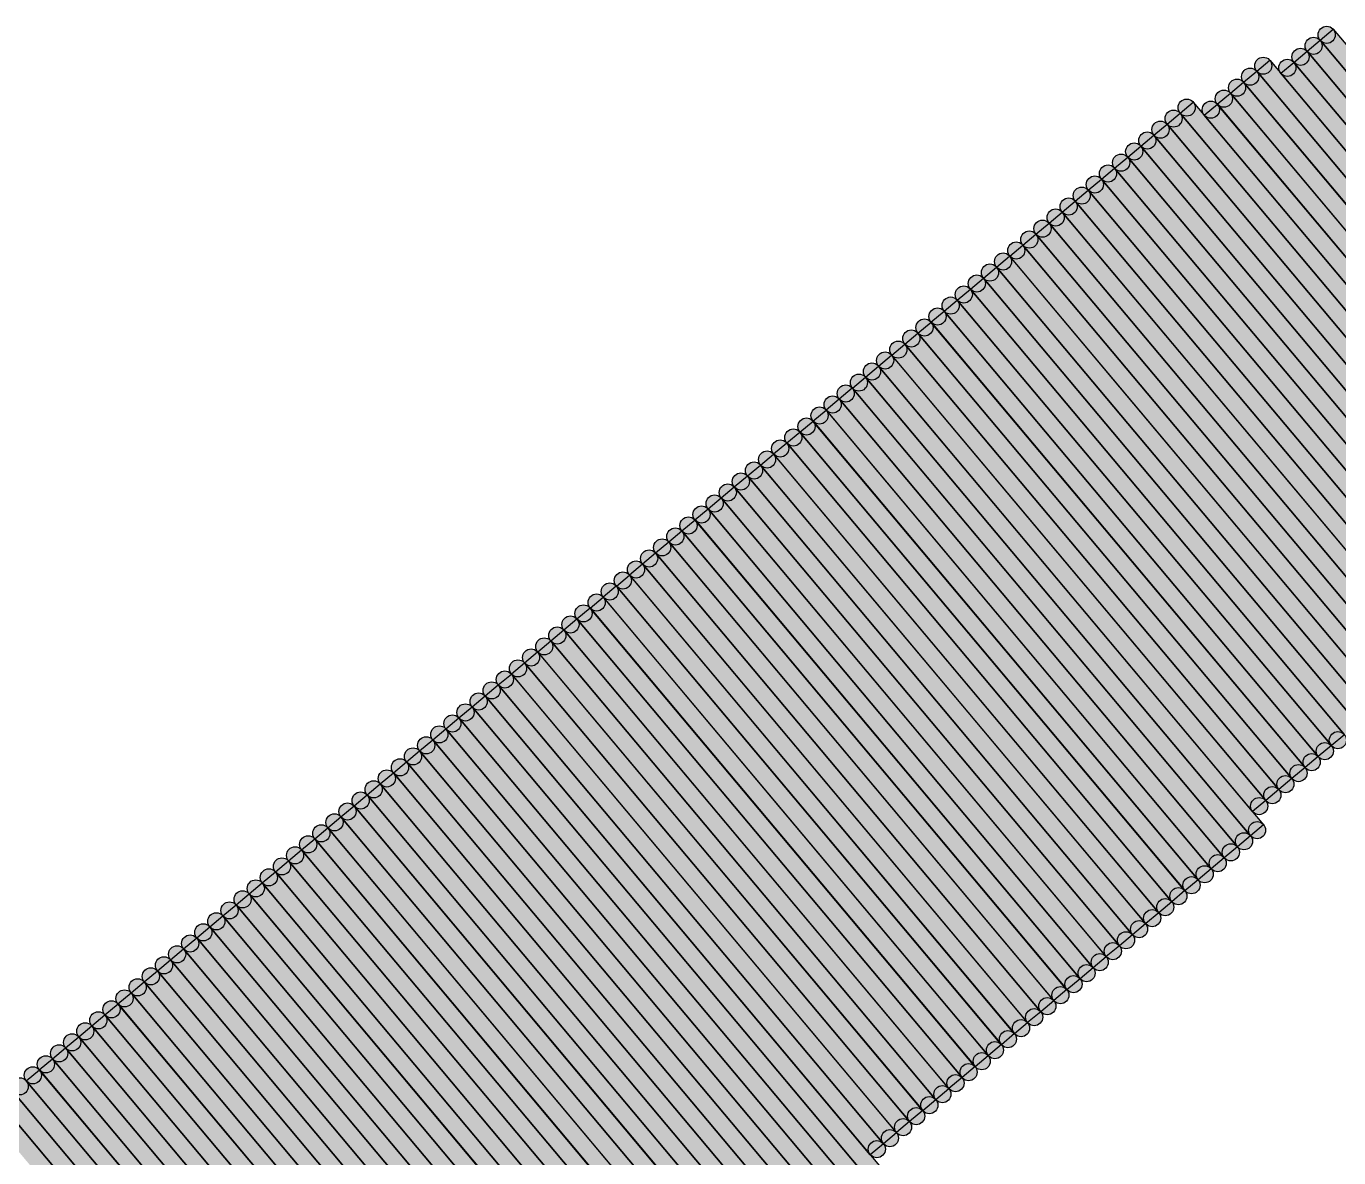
# Model space of a CAD drawing. Header units: millimetres. Extents: x -4 to 157, y -60 to 103.
# Drawn here: x 93.262 to 96.14, y 7.687 to 10.169 of the extents above; entities that cross this region are included whole.
import ezdxf

# ---------------------------------------------------------------- set-up
doc = ezdxf.new("R2010")
doc.units = ezdxf.units.MM
doc.layers.add('BottomSolder', color=6, linetype='Continuous', true_color=0xff00ff)

msp = doc.modelspace()

# ---------------------------------------------------------------- hatches: boundary and pattern name
at = {"layer": 'BottomSolder', "true_color": 0xff00ff}
h = msp.add_hatch(color=6, dxfattribs=at)
edge = h.paths.add_edge_path(flags=0)
edge.add_arc((96.1137, 10.1506), 0.0188, 0, 360)
for points in [[(96.0993, 10.1386), (96.1281, 10.1627), (111.5686, -8.2386), (111.5398, -8.2628)], [(96.0706, 10.1144), (96.0993, 10.1385), (111.5397, -8.2628), (111.5109, -8.2869)], [(96.042, 10.0902), (96.0707, 10.1144), (111.5111, -8.2869), (111.4823, -8.311)], [(95.9602, 10.0707), (95.989, 10.0948), (111.4536, -8.3351), (111.4248, -8.3593)], [(96.0131, 10.0661), (96.0418, 10.0902), (111.4824, -8.311), (111.4536, -8.3351)], [(95.9028, 10.0225), (95.9316, 10.0466), (111.3959, -8.3834), (111.3672, -8.4075)], [(95.9314, 10.0466), (95.9602, 10.0708), (111.4249, -8.3592), (111.3961, -8.3833)], [(95.8739, 9.9983), (95.9027, 10.0224), (111.3674, -8.4075), (111.3387, -8.4316)], [(95.7923, 9.9789), (95.8211, 10.003), (109.4761, -6.2706), (109.4474, -6.2948)], [(95.8452, 9.9742), (95.874, 9.9984), (109.6257, -6.3901), (109.5969, -6.4142)], [(95.7636, 9.9548), (95.7924, 9.9789), (96.6848, 8.9151), (96.6561, 8.8909)], [(95.706, 9.9065), (95.7348, 9.9306), (96.5792, 8.9242), (96.5505, 8.9001)], [(95.7348, 9.9306), (95.7636, 9.9547), (96.6321, 8.9197), (96.6033, 8.8955)], [(95.6773, 9.8824), (95.706, 9.9066), (96.5263, 8.9289), (96.4976, 8.9048)], [(95.6485, 9.8581), (95.6773, 9.8823), (96.4976, 8.9049), (96.4688, 8.8807)], [(95.6198, 9.8342), (95.6486, 9.8583), (96.4689, 8.8807), (96.4401, 8.8565)], [(95.591, 9.81), (95.6198, 9.8341), (96.4402, 8.8565), (96.4114, 8.8324)], [(95.5336, 9.7617), (95.5624, 9.7858), (96.3826, 8.8084), (96.3539, 8.7843)], [(95.5622, 9.7858), (95.591, 9.81), (96.4114, 8.8324), (96.3827, 8.8083)], [(95.5049, 9.7376), (95.5336, 9.7617), (96.3538, 8.7841), (96.3251, 8.76)], [(95.4761, 9.7134), (95.5048, 9.7375), (96.3251, 8.7601), (96.2964, 8.7359)], [(95.4474, 9.6893), (95.4761, 9.7135), (96.2963, 8.7359), (96.2676, 8.7117)], [(95.4186, 9.6653), (95.4473, 9.6894), (96.2676, 8.7117), (96.2389, 8.6876)], [(95.3898, 9.6412), (95.4185, 9.6653), (96.2388, 8.6876), (96.21, 8.6635)], [(95.3323, 9.5929), (95.361, 9.617), (96.1813, 8.6394), (96.1525, 8.6152)], [(95.3609, 9.6169), (95.3896, 9.641), (96.2102, 8.6636), (96.1814, 8.6394)], [(95.3035, 9.5688), (95.3323, 9.5929), (96.1526, 8.6152), (96.1239, 8.5911)], [(95.2749, 9.5446), (95.3036, 9.5687), (96.1239, 8.5911), (96.0951, 8.567)], [(95.246, 9.5204), (95.2748, 9.5446), (96.0952, 8.5671), (96.0664, 8.5429)], [(95.2173, 9.4964), (95.2461, 9.5205), (96.0662, 8.5429), (96.0375, 8.5188)], [(95.1599, 9.4479), (95.1887, 9.4721), (96.0088, 8.4946), (95.9801, 8.4705)], [(95.1885, 9.4722), (95.2173, 9.4963), (96.0376, 8.5188), (96.0088, 8.4946)], [(95.131, 9.4239), (95.1598, 9.4481), (95.98, 8.4706), (95.9513, 8.4464)], [(95.1023, 9.3998), (95.131, 9.4239), (95.9755, 8.4177), (95.9467, 8.3935)], [(95.0736, 9.3756), (95.1024, 9.3997), (95.9467, 8.3935), (95.918, 8.3694)], [(95.0448, 9.3517), (95.0735, 9.3758), (95.918, 8.3693), (95.8892, 8.3452)], [(94.9873, 9.3033), (95.0161, 9.3274), (95.8605, 8.3211), (95.8318, 8.297)], [(95.016, 9.3276), (95.0447, 9.3517), (95.8892, 8.3452), (95.8604, 8.3211)], [(94.9587, 9.2792), (94.9875, 9.3033), (95.8316, 8.297), (95.8029, 8.2728)], [(94.9298, 9.2551), (94.9585, 9.2792), (95.8029, 8.273), (95.7742, 8.2488)], [(94.901, 9.231), (94.9297, 9.2551), (95.7741, 8.2488), (95.7453, 8.2247)], [(94.8722, 9.2068), (94.901, 9.2309), (95.7455, 8.2247), (95.7168, 8.2006)], [(94.8148, 9.1586), (94.8435, 9.1828), (95.688, 8.1763), (95.6592, 8.1521)], [(94.8436, 9.1827), (94.8723, 9.2068), (95.7167, 8.2005), (95.6879, 8.1764)], [(94.786, 9.1346), (94.8148, 9.1587), (95.6592, 8.1523), (95.6305, 8.1282)], [(94.7572, 9.1104), (94.7859, 9.1345), (95.6305, 8.1281), (95.6017, 8.104)], [(94.7285, 9.0862), (94.7572, 9.1103), (95.6016, 8.104), (95.5728, 8.0798)], [(94.6999, 9.0621), (94.7286, 9.0863), (95.5729, 8.0799), (95.5441, 8.0557)], [(94.6422, 9.014), (94.6709, 9.0381), (95.5155, 8.0316), (95.4867, 8.0075)], [(94.6711, 9.0379), (94.6998, 9.0621), (95.5442, 8.0558), (95.5154, 8.0317)], [(94.6135, 8.9897), (94.6423, 9.0138), (95.4867, 8.0075), (95.4579, 7.9834)], [(94.5848, 8.9656), (94.6135, 8.9897), (95.4579, 7.9833), (95.4292, 7.9592)], [(94.5561, 8.9413), (94.5848, 8.9655), (95.4291, 7.9593), (95.4003, 7.9351)], [(94.5272, 8.9173), (94.5559, 8.9414), (95.4005, 7.9352), (95.3718, 7.9111)], [(94.4698, 8.8692), (94.4985, 8.8933), (95.3428, 7.887), (95.3141, 7.8629)], [(94.4984, 8.8931), (94.5271, 8.9172), (95.3716, 7.9109), (95.3429, 7.8868)], [(94.441, 8.845), (94.4698, 8.8691), (95.3142, 7.8628), (95.2854, 7.8387)], [(94.4123, 8.8208), (94.441, 8.845), (95.2854, 7.8385), (95.2567, 7.8144)], [(94.3836, 8.7967), (94.4124, 8.8209), (95.2567, 7.8144), (95.2279, 7.7903)], [(94.3548, 8.7725), (94.3835, 8.7967), (95.228, 7.7905), (95.1992, 7.7663)], [(94.326, 8.7485), (94.3547, 8.7727), (95.1991, 7.7663), (95.1704, 7.7421)], [(94.2684, 8.7002), (94.2972, 8.7244), (95.1416, 7.7179), (95.1129, 7.6938)], [(94.2972, 8.7242), (94.326, 8.7483), (95.1704, 7.742), (95.1416, 7.7179)], [(94.2397, 8.676), (94.2685, 8.7002), (95.1371, 7.6651), (95.1084, 7.6409)], [(94.2108, 8.652), (94.2396, 8.6761), (95.1083, 7.641), (95.0796, 7.6168)], [(94.1822, 8.6277), (94.2109, 8.6518), (95.0794, 7.6169), (95.0507, 7.5928)], [(94.1535, 8.6037), (94.1823, 8.6278), (95.0508, 7.5929), (95.0221, 7.5687)], [(94.0959, 8.5555), (94.1247, 8.5796), (94.9933, 7.5445), (94.9645, 7.5203)], [(94.1248, 8.5796), (94.1536, 8.6037), (95.0221, 7.5686), (94.9933, 7.5445)], [(94.0673, 8.5314), (94.096, 8.5556), (94.9645, 7.5203), (94.9358, 7.4962)], [(94.0385, 8.5072), (94.0672, 8.5313), (94.9359, 7.4962), (94.9071, 7.472)], [(94.0096, 8.4831), (94.0384, 8.5072), (94.907, 7.4721), (94.8782, 7.4479)], [(93.9809, 8.4589), (94.0097, 8.483), (94.8782, 7.4479), (94.8494, 7.4238)], [(93.9236, 8.4107), (93.9523, 8.4348), (94.8208, 7.3997), (94.792, 7.3756)], [(93.9521, 8.4347), (93.9809, 8.4588), (94.8494, 7.4239), (94.8207, 7.3998)], [(93.8947, 8.3866), (93.9234, 8.4107), (94.792, 7.3755), (94.7632, 7.3514)], [(93.866, 8.3626), (93.8947, 8.3867), (94.7632, 7.3516), (94.7345, 7.3275)], [(93.8372, 8.3383), (93.866, 8.3624), (94.7346, 7.3275), (94.7058, 7.3033)], [(93.8084, 8.3141), (93.8372, 8.3382), (94.7057, 7.3034), (94.677, 7.2792)], [(93.751, 8.2658), (93.7798, 8.29), (94.6482, 7.2549), (94.6195, 7.2308)], [(93.7797, 8.29), (93.8085, 8.3141), (94.6769, 7.2792), (94.6482, 7.255)], [(93.7222, 8.2418), (93.7509, 8.266), (94.6195, 7.231), (94.5907, 7.2069)], [(93.6934, 8.2177), (93.7222, 8.2418), (94.5907, 7.2068), (94.5619, 7.1826)], [(93.6647, 8.1935), (93.6934, 8.2177), (94.562, 7.1827), (94.5333, 7.1585)], [(93.6359, 8.1695), (93.6647, 8.1936), (94.5333, 7.1584), (94.5045, 7.1343)], [(93.5785, 8.1213), (93.6073, 8.1455), (94.4757, 7.1103), (94.447, 7.0861)], [(93.6072, 8.1452), (93.636, 8.1693), (94.5044, 7.1345), (94.4757, 7.1103)], [(93.5497, 8.0971), (93.5785, 8.1213), (94.447, 7.086), (94.4182, 7.0619)], [(93.5209, 8.0729), (93.5497, 8.097), (94.4183, 7.0619), (94.3895, 7.0378)], [(93.4921, 8.0489), (93.5208, 8.073), (94.3894, 7.0379), (94.3607, 7.0138)], [(93.4633, 8.0246), (93.4921, 8.0487), (94.3607, 7.0138), (94.3319, 6.9897)], [(93.4347, 8.0006), (93.4634, 8.0247), (94.3319, 6.9896), (94.3032, 6.9655)], [(93.3772, 7.9524), (93.4059, 7.9765), (94.2746, 6.9413), (94.2458, 6.9172)], [(93.4059, 7.9765), (93.4347, 8.0007), (94.3031, 6.9655), (94.2744, 6.9414)], [(93.3483, 7.9281), (93.3771, 7.9522), (94.2458, 6.9173), (94.217, 6.8932)], [(93.3198, 7.904), (93.3485, 7.9282), (94.1928, 6.9218), (94.164, 6.8976)], [(93.2908, 7.8801), (93.3196, 7.9042), (94.164, 6.8976), (94.1352, 6.8735)], [(93.2622, 7.8559), (93.2909, 7.88), (94.1354, 6.8736), (94.1066, 6.8495)], [(93.2048, 7.8075), (93.2335, 7.8317), (94.0778, 6.8253), (94.0491, 6.8012)], [(93.2333, 7.8316), (93.2621, 7.8557), (94.1066, 6.8496), (94.0778, 6.8254)], [(93.1759, 7.7834), (93.2046, 7.8075), (94.0491, 6.8011), (94.0203, 6.777)]]:
    msp.add_hatch(color=6, dxfattribs=at).paths.add_polyline_path(points, flags=0)
h = msp.add_hatch(color=6, dxfattribs=at)
edge = h.paths.add_edge_path(flags=0)
edge.add_arc((96.085, 10.1264), 0.0188, 0, 360)
h = msp.add_hatch(color=6, dxfattribs=at)
edge = h.paths.add_edge_path(flags=0)
edge.add_arc((96.0564, 10.1023), 0.0188, 0, 360)
h = msp.add_hatch(color=6, dxfattribs=at)
edge = h.paths.add_edge_path(flags=0)
edge.add_arc((95.9458, 10.0587), 0.0188, 0, 360)
h = msp.add_hatch(color=6, dxfattribs=at)
edge = h.paths.add_edge_path(flags=0)
edge.add_arc((95.9746, 10.0827), 0.0188, 0, 360)
h = msp.add_hatch(color=6, dxfattribs=at)
edge = h.paths.add_edge_path(flags=0)
edge.add_arc((96.0275, 10.0781), 0.0188, 0, 360)
h = msp.add_hatch(color=6, dxfattribs=at)
edge = h.paths.add_edge_path(flags=0)
edge.add_arc((95.9172, 10.0346), 0.0188, 0, 360)
h = msp.add_hatch(color=6, dxfattribs=at)
edge = h.paths.add_edge_path(flags=0)
edge.add_arc((95.8883, 10.0104), 0.0188, 0, 360)
h = msp.add_hatch(color=6, dxfattribs=at)
edge = h.paths.add_edge_path(flags=0)
edge.add_arc((95.8067, 9.9909), 0.0188, 0, 360)
h = msp.add_hatch(color=6, dxfattribs=at)
edge = h.paths.add_edge_path(flags=0)
edge.add_arc((95.8596, 9.9863), 0.0188, 0, 360)
h = msp.add_hatch(color=6, dxfattribs=at)
edge = h.paths.add_edge_path(flags=0)
edge.add_arc((95.7492, 9.9426), 0.0188, 0, 360)
h = msp.add_hatch(color=6, dxfattribs=at)
edge = h.paths.add_edge_path(flags=0)
edge.add_arc((95.778, 9.9668), 0.0188, 0, 360)
h = msp.add_hatch(color=6, dxfattribs=at)
edge = h.paths.add_edge_path(flags=0)
edge.add_arc((95.7204, 9.9186), 0.0188, 0, 360)
h = msp.add_hatch(color=6, dxfattribs=at)
edge = h.paths.add_edge_path(flags=0)
edge.add_arc((95.6917, 9.8945), 0.0188, 0, 360)
h = msp.add_hatch(color=6, dxfattribs=at)
edge = h.paths.add_edge_path(flags=0)
edge.add_arc((95.6629, 9.8702), 0.0188, 0, 360)
h = msp.add_hatch(color=6, dxfattribs=at)
edge = h.paths.add_edge_path(flags=0)
edge.add_arc((95.6342, 9.8463), 0.0188, 0, 360)
h = msp.add_hatch(color=6, dxfattribs=at)
edge = h.paths.add_edge_path(flags=0)
edge.add_arc((95.5766, 9.7979), 0.0188, 0, 360)
h = msp.add_hatch(color=6, dxfattribs=at)
edge = h.paths.add_edge_path(flags=0)
edge.add_arc((95.6054, 9.8221), 0.0188, 0, 360)
h = msp.add_hatch(color=6, dxfattribs=at)
edge = h.paths.add_edge_path(flags=0)
edge.add_arc((95.548, 9.7738), 0.0188, 0, 360)
h = msp.add_hatch(color=6, dxfattribs=at)
edge = h.paths.add_edge_path(flags=0)
edge.add_arc((95.5193, 9.7497), 0.0188, 0, 360)
h = msp.add_hatch(color=6, dxfattribs=at)
edge = h.paths.add_edge_path(flags=0)
edge.add_arc((95.4905, 9.7254), 0.0188, 0, 360)
h = msp.add_hatch(color=6, dxfattribs=at)
edge = h.paths.add_edge_path(flags=0)
edge.add_arc((95.4617, 9.7014), 0.0188, 0, 360)
h = msp.add_hatch(color=6, dxfattribs=at)
edge = h.paths.add_edge_path(flags=0)
edge.add_arc((95.4041, 9.6532), 0.0188, 0, 360)
h = msp.add_hatch(color=6, dxfattribs=at)
edge = h.paths.add_edge_path(flags=0)
edge.add_arc((95.433, 9.6773), 0.0188, 0, 360)
h = msp.add_hatch(color=6, dxfattribs=at)
edge = h.paths.add_edge_path(flags=0)
edge.add_arc((95.3753, 9.629), 0.0188, 0, 360)
h = msp.add_hatch(color=6, dxfattribs=at)
edge = h.paths.add_edge_path(flags=0)
edge.add_arc((95.3466, 9.605), 0.0188, 0, 360)
h = msp.add_hatch(color=6, dxfattribs=at)
edge = h.paths.add_edge_path(flags=0)
edge.add_arc((95.3179, 9.5809), 0.0188, 0, 360)
h = msp.add_hatch(color=6, dxfattribs=at)
edge = h.paths.add_edge_path(flags=0)
edge.add_arc((95.2892, 9.5566), 0.0188, 0, 360)
h = msp.add_hatch(color=6, dxfattribs=at)
edge = h.paths.add_edge_path(flags=0)
edge.add_arc((95.2317, 9.5085), 0.0188, 0, 360)
h = msp.add_hatch(color=6, dxfattribs=at)
edge = h.paths.add_edge_path(flags=0)
edge.add_arc((95.2604, 9.5325), 0.0188, 0, 360)
h = msp.add_hatch(color=6, dxfattribs=at)
edge = h.paths.add_edge_path(flags=0)
edge.add_arc((95.2029, 9.4843), 0.0188, 0, 360)
h = msp.add_hatch(color=6, dxfattribs=at)
edge = h.paths.add_edge_path(flags=0)
edge.add_arc((95.1743, 9.46), 0.0188, 0, 360)
h = msp.add_hatch(color=6, dxfattribs=at)
edge = h.paths.add_edge_path(flags=0)
edge.add_arc((95.1454, 9.436), 0.0188, 0, 360)
h = msp.add_hatch(color=6, dxfattribs=at)
edge = h.paths.add_edge_path(flags=0)
edge.add_arc((95.1166, 9.4119), 0.0188, 0, 360)
h = msp.add_hatch(color=6, dxfattribs=at)
edge = h.paths.add_edge_path(flags=0)
edge.add_arc((95.0591, 9.3637), 0.0188, 0, 360)
h = msp.add_hatch(color=6, dxfattribs=at)
edge = h.paths.add_edge_path(flags=0)
edge.add_arc((95.088, 9.3876), 0.0188, 0, 360)
h = msp.add_hatch(color=6, dxfattribs=at)
edge = h.paths.add_edge_path(flags=0)
edge.add_arc((95.0303, 9.3396), 0.0188, 0, 360)
h = msp.add_hatch(color=6, dxfattribs=at)
edge = h.paths.add_edge_path(flags=0)
edge.add_arc((95.0017, 9.3154), 0.0188, 0, 360)
h = msp.add_hatch(color=6, dxfattribs=at)
edge = h.paths.add_edge_path(flags=0)
edge.add_arc((94.9731, 9.2912), 0.0188, 0, 360)
h = msp.add_hatch(color=6, dxfattribs=at)
edge = h.paths.add_edge_path(flags=0)
edge.add_arc((94.9442, 9.2672), 0.0188, 0, 360)
h = msp.add_hatch(color=6, dxfattribs=at)
edge = h.paths.add_edge_path(flags=0)
edge.add_arc((94.9154, 9.2431), 0.0188, 0, 360)
h = msp.add_hatch(color=6, dxfattribs=at)
edge = h.paths.add_edge_path(flags=0)
edge.add_arc((94.858, 9.1947), 0.0188, 0, 360)
h = msp.add_hatch(color=6, dxfattribs=at)
edge = h.paths.add_edge_path(flags=0)
edge.add_arc((94.8866, 9.2189), 0.0188, 0, 360)
h = msp.add_hatch(color=6, dxfattribs=at)
edge = h.paths.add_edge_path(flags=0)
edge.add_arc((94.8292, 9.1707), 0.0188, 0, 360)
h = msp.add_hatch(color=6, dxfattribs=at)
edge = h.paths.add_edge_path(flags=0)
edge.add_arc((94.8004, 9.1466), 0.0188, 0, 360)
h = msp.add_hatch(color=6, dxfattribs=at)
edge = h.paths.add_edge_path(flags=0)
edge.add_arc((94.7716, 9.1224), 0.0188, 0, 360)
h = msp.add_hatch(color=6, dxfattribs=at)
edge = h.paths.add_edge_path(flags=0)
edge.add_arc((94.7429, 9.0983), 0.0188, 0, 360)
h = msp.add_hatch(color=6, dxfattribs=at)
edge = h.paths.add_edge_path(flags=0)
edge.add_arc((94.6855, 9.05), 0.0188, 0, 360)
h = msp.add_hatch(color=6, dxfattribs=at)
edge = h.paths.add_edge_path(flags=0)
edge.add_arc((94.7142, 9.0742), 0.0188, 0, 360)
h = msp.add_hatch(color=6, dxfattribs=at)
edge = h.paths.add_edge_path(flags=0)
edge.add_arc((94.6565, 9.026), 0.0188, 0, 360)
h = msp.add_hatch(color=6, dxfattribs=at)
edge = h.paths.add_edge_path(flags=0)
edge.add_arc((94.6279, 9.0017), 0.0188, 0, 360)
h = msp.add_hatch(color=6, dxfattribs=at)
edge = h.paths.add_edge_path(flags=0)
edge.add_arc((94.5992, 8.9777), 0.0188, 0, 360)
h = msp.add_hatch(color=6, dxfattribs=at)
edge = h.paths.add_edge_path(flags=0)
edge.add_arc((94.5704, 8.9534), 0.0188, 0, 360)
h = msp.add_hatch(color=6, dxfattribs=at)
edge = h.paths.add_edge_path(flags=0)
edge.add_arc((94.5128, 8.9051), 0.0188, 0, 360)
h = msp.add_hatch(color=6, dxfattribs=at)
edge = h.paths.add_edge_path(flags=0)
edge.add_arc((94.5416, 8.9293), 0.0188, 0, 360)
h = msp.add_hatch(color=6, dxfattribs=at)
edge = h.paths.add_edge_path(flags=0)
edge.add_arc((94.4841, 8.8812), 0.0188, 0, 360)
h = msp.add_hatch(color=6, dxfattribs=at)
edge = h.paths.add_edge_path(flags=0)
edge.add_arc((94.4554, 8.857), 0.0188, 0, 360)
h = msp.add_hatch(color=6, dxfattribs=at)
edge = h.paths.add_edge_path(flags=0)
edge.add_arc((94.4266, 8.8329), 0.0188, 0, 360)
h = msp.add_hatch(color=6, dxfattribs=at)
edge = h.paths.add_edge_path(flags=0)
edge.add_arc((94.398, 8.8088), 0.0188, 0, 360)
h = msp.add_hatch(color=6, dxfattribs=at)
edge = h.paths.add_edge_path(flags=0)
edge.add_arc((94.3404, 8.7606), 0.0188, 0, 360)
h = msp.add_hatch(color=6, dxfattribs=at)
edge = h.paths.add_edge_path(flags=0)
edge.add_arc((94.3691, 8.7846), 0.0188, 0, 360)
h = msp.add_hatch(color=6, dxfattribs=at)
edge = h.paths.add_edge_path(flags=0)
edge.add_arc((94.3116, 8.7363), 0.0188, 0, 360)
h = msp.add_hatch(color=6, dxfattribs=at)
edge = h.paths.add_edge_path(flags=0)
edge.add_arc((94.2828, 8.7123), 0.0188, 0, 360)
h = msp.add_hatch(color=6, dxfattribs=at)
edge = h.paths.add_edge_path(flags=0)
edge.add_arc((94.2541, 8.6881), 0.0188, 0, 360)
h = msp.add_hatch(color=6, dxfattribs=at)
edge = h.paths.add_edge_path(flags=0)
edge.add_arc((94.2252, 8.664), 0.0188, 0, 360)
h = msp.add_hatch(color=6, dxfattribs=at)
edge = h.paths.add_edge_path(flags=0)
edge.add_arc((94.1679, 8.6158), 0.0188, 0, 360)
h = msp.add_hatch(color=6, dxfattribs=at)
edge = h.paths.add_edge_path(flags=0)
edge.add_arc((94.1966, 8.6397), 0.0188, 0, 360)
h = msp.add_hatch(color=6, dxfattribs=at)
edge = h.paths.add_edge_path(flags=0)
edge.add_arc((94.1392, 8.5917), 0.0188, 0, 360)
h = msp.add_hatch(color=6, dxfattribs=at)
edge = h.paths.add_edge_path(flags=0)
edge.add_arc((96.1383, 8.6032), 0.0188, 0, 360)
h = msp.add_hatch(color=6, dxfattribs=at)
edge = h.paths.add_edge_path(flags=0)
edge.add_arc((94.1103, 8.5675), 0.0188, 0, 360)
h = msp.add_hatch(color=6, dxfattribs=at)
edge = h.paths.add_edge_path(flags=0)
edge.add_arc((96.1095, 8.5791), 0.0188, 0, 360)
h = msp.add_hatch(color=6, dxfattribs=at)
edge = h.paths.add_edge_path(flags=0)
edge.add_arc((94.0817, 8.5435), 0.0188, 0, 360)
h = msp.add_hatch(color=6, dxfattribs=at)
edge = h.paths.add_edge_path(flags=0)
edge.add_arc((96.0519, 8.5309), 0.0188, 0, 360)
h = msp.add_hatch(color=6, dxfattribs=at)
edge = h.paths.add_edge_path(flags=0)
edge.add_arc((96.0808, 8.555), 0.0188, 0, 360)
h = msp.add_hatch(color=6, dxfattribs=at)
edge = h.paths.add_edge_path(flags=0)
edge.add_arc((94.0528, 8.5192), 0.0188, 0, 360)
h = msp.add_hatch(color=6, dxfattribs=at)
edge = h.paths.add_edge_path(flags=0)
edge.add_arc((96.0232, 8.5067), 0.0188, 0, 360)
h = msp.add_hatch(color=6, dxfattribs=at)
edge = h.paths.add_edge_path(flags=0)
edge.add_arc((94.024, 8.4952), 0.0188, 0, 360)
h = msp.add_hatch(color=6, dxfattribs=at)
edge = h.paths.add_edge_path(flags=0)
edge.add_arc((95.9945, 8.4826), 0.0188, 0, 360)
h = msp.add_hatch(color=6, dxfattribs=at)
edge = h.paths.add_edge_path(flags=0)
edge.add_arc((93.9665, 8.4467), 0.0188, 0, 360)
h = msp.add_hatch(color=6, dxfattribs=at)
edge = h.paths.add_edge_path(flags=0)
edge.add_arc((93.9953, 8.4709), 0.0188, 0, 360)
h = msp.add_hatch(color=6, dxfattribs=at)
edge = h.paths.add_edge_path(flags=0)
edge.add_arc((95.9656, 8.4585), 0.0188, 0, 360)
h = msp.add_hatch(color=6, dxfattribs=at)
edge = h.paths.add_edge_path(flags=0)
edge.add_arc((93.938, 8.4228), 0.0188, 0, 360)
h = msp.add_hatch(color=6, dxfattribs=at)
edge = h.paths.add_edge_path(flags=0)
edge.add_arc((93.9091, 8.3987), 0.0188, 0, 360)
h = msp.add_hatch(color=6, dxfattribs=at)
edge = h.paths.add_edge_path(flags=0)
edge.add_arc((95.9611, 8.4056), 0.0188, 0, 360)
h = msp.add_hatch(color=6, dxfattribs=at)
edge = h.paths.add_edge_path(flags=0)
edge.add_arc((93.8804, 8.3746), 0.0188, 0, 360)
h = msp.add_hatch(color=6, dxfattribs=at)
edge = h.paths.add_edge_path(flags=0)
edge.add_arc((95.9036, 8.3572), 0.0188, 0, 360)
h = msp.add_hatch(color=6, dxfattribs=at)
edge = h.paths.add_edge_path(flags=0)
edge.add_arc((95.9323, 8.3814), 0.0188, 0, 360)
h = msp.add_hatch(color=6, dxfattribs=at)
edge = h.paths.add_edge_path(flags=0)
edge.add_arc((93.8516, 8.3504), 0.0188, 0, 360)
h = msp.add_hatch(color=6, dxfattribs=at)
edge = h.paths.add_edge_path(flags=0)
edge.add_arc((95.8748, 8.3332), 0.0188, 0, 360)
h = msp.add_hatch(color=6, dxfattribs=at)
edge = h.paths.add_edge_path(flags=0)
edge.add_arc((93.7941, 8.3021), 0.0188, 0, 360)
h = msp.add_hatch(color=6, dxfattribs=at)
edge = h.paths.add_edge_path(flags=0)
edge.add_arc((93.8228, 8.3262), 0.0188, 0, 360)
h = msp.add_hatch(color=6, dxfattribs=at)
edge = h.paths.add_edge_path(flags=0)
edge.add_arc((95.8461, 8.309), 0.0188, 0, 360)
h = msp.add_hatch(color=6, dxfattribs=at)
edge = h.paths.add_edge_path(flags=0)
edge.add_arc((93.7654, 8.2779), 0.0188, 0, 360)
h = msp.add_hatch(color=6, dxfattribs=at)
edge = h.paths.add_edge_path(flags=0)
edge.add_arc((95.8173, 8.2849), 0.0188, 0, 360)
h = msp.add_hatch(color=6, dxfattribs=at)
edge = h.paths.add_edge_path(flags=0)
edge.add_arc((93.7365, 8.2539), 0.0188, 0, 360)
h = msp.add_hatch(color=6, dxfattribs=at)
edge = h.paths.add_edge_path(flags=0)
edge.add_arc((95.7886, 8.2609), 0.0188, 0, 360)
h = msp.add_hatch(color=6, dxfattribs=at)
edge = h.paths.add_edge_path(flags=0)
edge.add_arc((93.7078, 8.2297), 0.0188, 0, 360)
h = msp.add_hatch(color=6, dxfattribs=at)
edge = h.paths.add_edge_path(flags=0)
edge.add_arc((95.7311, 8.2127), 0.0188, 0, 360)
h = msp.add_hatch(color=6, dxfattribs=at)
edge = h.paths.add_edge_path(flags=0)
edge.add_arc((95.7597, 8.2368), 0.0188, 0, 360)
h = msp.add_hatch(color=6, dxfattribs=at)
edge = h.paths.add_edge_path(flags=0)
edge.add_arc((93.679, 8.2056), 0.0188, 0, 360)
h = msp.add_hatch(color=6, dxfattribs=at)
edge = h.paths.add_edge_path(flags=0)
edge.add_arc((95.7023, 8.1884), 0.0188, 0, 360)
h = msp.add_hatch(color=6, dxfattribs=at)
edge = h.paths.add_edge_path(flags=0)
edge.add_arc((93.6216, 8.1572), 0.0188, 0, 360)
h = msp.add_hatch(color=6, dxfattribs=at)
edge = h.paths.add_edge_path(flags=0)
edge.add_arc((93.6503, 8.1815), 0.0188, 0, 360)
h = msp.add_hatch(color=6, dxfattribs=at)
edge = h.paths.add_edge_path(flags=0)
edge.add_arc((95.6736, 8.1642), 0.0188, 0, 360)
h = msp.add_hatch(color=6, dxfattribs=at)
edge = h.paths.add_edge_path(flags=0)
edge.add_arc((93.5929, 8.1334), 0.0188, 0, 360)
h = msp.add_hatch(color=6, dxfattribs=at)
edge = h.paths.add_edge_path(flags=0)
edge.add_arc((95.6448, 8.1402), 0.0188, 0, 360)
h = msp.add_hatch(color=6, dxfattribs=at)
edge = h.paths.add_edge_path(flags=0)
edge.add_arc((93.5641, 8.1092), 0.0188, 0, 360)
h = msp.add_hatch(color=6, dxfattribs=at)
edge = h.paths.add_edge_path(flags=0)
edge.add_arc((95.6161, 8.1161), 0.0188, 0, 360)
h = msp.add_hatch(color=6, dxfattribs=at)
edge = h.paths.add_edge_path(flags=0)
edge.add_arc((93.5353, 8.085), 0.0188, 0, 360)
h = msp.add_hatch(color=6, dxfattribs=at)
edge = h.paths.add_edge_path(flags=0)
edge.add_arc((95.5872, 8.0919), 0.0188, 0, 360)
h = msp.add_hatch(color=6, dxfattribs=at)
edge = h.paths.add_edge_path(flags=0)
edge.add_arc((93.5064, 8.061), 0.0188, 0, 360)
h = msp.add_hatch(color=6, dxfattribs=at)
edge = h.paths.add_edge_path(flags=0)
edge.add_arc((95.5298, 8.0438), 0.0188, 0, 360)
h = msp.add_hatch(color=6, dxfattribs=at)
edge = h.paths.add_edge_path(flags=0)
edge.add_arc((95.5585, 8.0678), 0.0188, 0, 360)
h = msp.add_hatch(color=6, dxfattribs=at)
edge = h.paths.add_edge_path(flags=0)
edge.add_arc((93.449, 8.0126), 0.0188, 0, 360)
h = msp.add_hatch(color=6, dxfattribs=at)
edge = h.paths.add_edge_path(flags=0)
edge.add_arc((93.4777, 8.0366), 0.0188, 0, 360)
h = msp.add_hatch(color=6, dxfattribs=at)
edge = h.paths.add_edge_path(flags=0)
edge.add_arc((95.5011, 8.0196), 0.0188, 0, 360)
h = msp.add_hatch(color=6, dxfattribs=at)
edge = h.paths.add_edge_path(flags=0)
edge.add_arc((93.4203, 7.9886), 0.0188, 0, 360)
h = msp.add_hatch(color=6, dxfattribs=at)
edge = h.paths.add_edge_path(flags=0)
edge.add_arc((95.4723, 7.9955), 0.0188, 0, 360)
h = msp.add_hatch(color=6, dxfattribs=at)
edge = h.paths.add_edge_path(flags=0)
edge.add_arc((93.3915, 7.9644), 0.0188, 0, 360)
h = msp.add_hatch(color=6, dxfattribs=at)
edge = h.paths.add_edge_path(flags=0)
edge.add_arc((95.4435, 7.9712), 0.0188, 0, 360)
h = msp.add_hatch(color=6, dxfattribs=at)
edge = h.paths.add_edge_path(flags=0)
edge.add_arc((93.3627, 7.9402), 0.0188, 0, 360)
h = msp.add_hatch(color=6, dxfattribs=at)
edge = h.paths.add_edge_path(flags=0)
edge.add_arc((95.4147, 7.9472), 0.0188, 0, 360)
h = msp.add_hatch(color=6, dxfattribs=at)
edge = h.paths.add_edge_path(flags=0)
edge.add_arc((93.3342, 7.9161), 0.0188, 0, 360)
h = msp.add_hatch(color=6, dxfattribs=at)
edge = h.paths.add_edge_path(flags=0)
edge.add_arc((95.3573, 7.8988), 0.0188, 0, 360)
h = msp.add_hatch(color=6, dxfattribs=at)
edge = h.paths.add_edge_path(flags=0)
edge.add_arc((95.3862, 7.9231), 0.0188, 0, 360)
h = msp.add_hatch(color=6, dxfattribs=at)
edge = h.paths.add_edge_path(flags=0)
edge.add_arc((93.2765, 7.8679), 0.0188, 0, 360)
h = msp.add_hatch(color=6, dxfattribs=at)
edge = h.paths.add_edge_path(flags=0)
edge.add_arc((93.3052, 7.8921), 0.0188, 0, 360)
h = msp.add_hatch(color=6, dxfattribs=at)
edge = h.paths.add_edge_path(flags=0)
edge.add_arc((95.3285, 7.8749), 0.0188, 0, 360)
h = msp.add_hatch(color=6, dxfattribs=at)
edge = h.paths.add_edge_path(flags=0)
edge.add_arc((93.2477, 7.8436), 0.0188, 0, 360)
h = msp.add_hatch(color=6, dxfattribs=at)
edge = h.paths.add_edge_path(flags=0)
edge.add_arc((95.2998, 7.8507), 0.0188, 0, 360)
h = msp.add_hatch(color=6, dxfattribs=at)
edge = h.paths.add_edge_path(flags=0)
edge.add_arc((95.2711, 7.8265), 0.0188, 0, 360)
h = msp.add_hatch(color=6, dxfattribs=at)
edge = h.paths.add_edge_path(flags=0)
edge.add_arc((95.2423, 7.8024), 0.0188, 0, 360)
h = msp.add_hatch(color=6, dxfattribs=at)
edge = h.paths.add_edge_path(flags=0)
edge.add_arc((95.1848, 7.7542), 0.0188, 0, 360)
h = msp.add_hatch(color=6, dxfattribs=at)
edge = h.paths.add_edge_path(flags=0)
edge.add_arc((95.2136, 7.7784), 0.0188, 0, 360)
h = msp.add_hatch(color=6, dxfattribs=at)
edge = h.paths.add_edge_path(flags=0)
edge.add_arc((95.156, 7.73), 0.0188, 0, 360)
h = msp.add_hatch(color=6, dxfattribs=at)
edge = h.paths.add_edge_path(flags=0)
edge.add_arc((95.1273, 7.7058), 0.0188, 0, 360)

# ---------------------------------------------------------------- linework, layer by layer
at = {"layer": 'BottomSolder', "color": 6, "true_color": 0xff00ff}
for p, q in [((96.0993, 10.1386), (96.1281, 10.1627)), ((96.1281, 10.1627), (111.5686, -8.2386)), ((96.0706, 10.1144), (96.0993, 10.1385)), ((111.5398, -8.2628), (96.0993, 10.1386)), ((96.0993, 10.1385), (111.5397, -8.2628)), ((96.042, 10.0902), (96.0707, 10.1144)), ((111.5109, -8.2869), (96.0706, 10.1144)), ((96.0707, 10.1144), (111.5111, -8.2869)), ((95.9602, 10.0707), (95.989, 10.0948)), ((95.989, 10.0948), (111.4536, -8.3351)), ((96.0131, 10.0661), (96.0418, 10.0902)), ((96.0418, 10.0902), (111.4824, -8.311)), ((111.4823, -8.311), (96.042, 10.0902)), ((95.9028, 10.0225), (95.9316, 10.0466)), ((95.9314, 10.0466), (95.9602, 10.0708)), ((111.3961, -8.3833), (95.9314, 10.0466)), ((95.9316, 10.0466), (111.3959, -8.3834)), ((95.9602, 10.0708), (111.4249, -8.3592)), ((111.4248, -8.3593), (95.9602, 10.0707)), ((111.4536, -8.3351), (96.0131, 10.0661)), ((95.8739, 9.9983), (95.9027, 10.0224)), ((95.9027, 10.0224), (111.3674, -8.4075)), ((111.3672, -8.4075), (95.9028, 10.0225)), ((95.7923, 9.9789), (95.8211, 10.003)), ((95.8211, 10.003), (109.4761, -6.2706)), ((95.8452, 9.9742), (95.874, 9.9984)), ((111.3387, -8.4316), (95.8739, 9.9983)), ((95.874, 9.9984), (109.6257, -6.3901)), ((95.7636, 9.9548), (95.7924, 9.9789)), ((109.4474, -6.2948), (95.7923, 9.9789)), ((95.7924, 9.9789), (96.6848, 8.9151)), ((109.5969, -6.4142), (95.8452, 9.9742)), ((95.706, 9.9065), (95.7348, 9.9306)), ((95.7348, 9.9306), (95.7636, 9.9547)), ((96.6033, 8.8955), (95.7348, 9.9306)), ((95.7348, 9.9306), (96.5792, 8.9242)), ((96.6561, 8.8909), (95.7636, 9.9548)), ((95.7636, 9.9547), (96.6321, 8.9197)), ((95.6773, 9.8824), (95.706, 9.9066)), ((95.706, 9.9066), (96.5263, 8.9289)), ((96.5505, 8.9001), (95.706, 9.9065)), ((95.6485, 9.8581), (95.6773, 9.8823)), ((96.4976, 8.9048), (95.6773, 9.8824)), ((95.6773, 9.8823), (96.4976, 8.9049)), ((95.6198, 9.8342), (95.6486, 9.8583)), ((96.4688, 8.8807), (95.6485, 9.8581)), ((95.6486, 9.8583), (96.4689, 8.8807)), ((95.591, 9.81), (95.6198, 9.8341)), ((96.4401, 8.8565), (95.6198, 9.8342)), ((95.6198, 9.8341), (96.4402, 8.8565)), ((95.5336, 9.7617), (95.5624, 9.7858)), ((95.5622, 9.7858), (95.591, 9.81)), ((96.3827, 8.8083), (95.5622, 9.7858)), ((95.5624, 9.7858), (96.3826, 8.8084)), ((96.4114, 8.8324), (95.591, 9.81)), ((95.591, 9.81), (96.4114, 8.8324)), ((95.5049, 9.7376), (95.5336, 9.7617)), ((96.3539, 8.7843), (95.5336, 9.7617)), ((95.5336, 9.7617), (96.3538, 8.7841)), ((95.4761, 9.7134), (95.5048, 9.7375)), ((95.5048, 9.7375), (96.3251, 8.7601)), ((96.3251, 8.76), (95.5049, 9.7376)), ((95.4474, 9.6893), (95.4761, 9.7135)), ((95.4761, 9.7135), (96.2963, 8.7359)), ((96.2964, 8.7359), (95.4761, 9.7134)), ((95.4186, 9.6653), (95.4473, 9.6894)), ((95.4473, 9.6894), (96.2676, 8.7117)), ((96.2676, 8.7117), (95.4474, 9.6893)), ((95.3898, 9.6412), (95.4185, 9.6653)), ((95.4185, 9.6653), (96.2388, 8.6876)), ((96.2389, 8.6876), (95.4186, 9.6653)), ((95.3323, 9.5929), (95.361, 9.617)), ((95.3609, 9.6169), (95.3896, 9.641)), ((96.1814, 8.6394), (95.3609, 9.6169)), ((95.361, 9.617), (96.1813, 8.6394)), ((95.3896, 9.641), (96.2102, 8.6636)), ((96.21, 8.6635), (95.3898, 9.6412)), ((95.3035, 9.5688), (95.3323, 9.5929)), ((96.1525, 8.6152), (95.3323, 9.5929)), ((95.3323, 9.5929), (96.1526, 8.6152)), ((95.2749, 9.5446), (95.3036, 9.5687)), ((96.1239, 8.5911), (95.3035, 9.5688)), ((95.3036, 9.5687), (96.1239, 8.5911)), ((95.246, 9.5204), (95.2748, 9.5446)), ((95.2748, 9.5446), (96.0952, 8.5671)), ((96.0951, 8.567), (95.2749, 9.5446)), ((95.2173, 9.4964), (95.2461, 9.5205)), ((96.0664, 8.5429), (95.246, 9.5204)), ((95.2461, 9.5205), (96.0662, 8.5429)), ((95.1599, 9.4479), (95.1887, 9.4721)), ((95.1885, 9.4722), (95.2173, 9.4963)), ((96.0088, 8.4946), (95.1885, 9.4722)), ((95.1887, 9.4721), (96.0088, 8.4946)), ((96.0375, 8.5188), (95.2173, 9.4964)), ((95.2173, 9.4963), (96.0376, 8.5188)), ((95.131, 9.4239), (95.1598, 9.4481)), ((95.1598, 9.4481), (95.98, 8.4706)), ((95.9801, 8.4705), (95.1599, 9.4479)), ((95.1023, 9.3998), (95.131, 9.4239)), ((95.9513, 8.4464), (95.131, 9.4239)), ((95.131, 9.4239), (95.9755, 8.4177)), ((95.0736, 9.3756), (95.1024, 9.3997)), ((95.9467, 8.3935), (95.1023, 9.3998)), ((95.1024, 9.3997), (95.9467, 8.3935)), ((95.0448, 9.3517), (95.0735, 9.3758)), ((95.0735, 9.3758), (95.918, 8.3693)), ((95.918, 8.3694), (95.0736, 9.3756)), ((94.9873, 9.3033), (95.0161, 9.3274)), ((95.016, 9.3276), (95.0447, 9.3517)), ((95.8604, 8.3211), (95.016, 9.3276)), ((95.0161, 9.3274), (95.8605, 8.3211)), ((95.0447, 9.3517), (95.8892, 8.3452)), ((95.8892, 8.3452), (95.0448, 9.3517)), ((94.9587, 9.2792), (94.9875, 9.3033)), ((95.8318, 8.297), (94.9873, 9.3033)), ((94.9875, 9.3033), (95.8316, 8.297)), ((94.9298, 9.2551), (94.9585, 9.2792)), ((94.9585, 9.2792), (95.8029, 8.273)), ((95.8029, 8.2728), (94.9587, 9.2792)), ((94.901, 9.231), (94.9297, 9.2551)), ((94.9297, 9.2551), (95.7741, 8.2488)), ((95.7742, 8.2488), (94.9298, 9.2551)), ((94.8722, 9.2068), (94.901, 9.2309)), ((95.7453, 8.2247), (94.901, 9.231)), ((94.901, 9.2309), (95.7455, 8.2247)), ((94.8148, 9.1586), (94.8435, 9.1828)), ((94.8435, 9.1828), (95.688, 8.1763)), ((94.8436, 9.1827), (94.8723, 9.2068)), ((95.6879, 8.1764), (94.8436, 9.1827)), ((95.7168, 8.2006), (94.8722, 9.2068)), ((94.8723, 9.2068), (95.7167, 8.2005)), ((94.786, 9.1346), (94.8148, 9.1587)), ((94.8148, 9.1587), (95.6592, 8.1523)), ((95.6592, 8.1521), (94.8148, 9.1586)), ((94.7572, 9.1104), (94.7859, 9.1345)), ((94.7859, 9.1345), (95.6305, 8.1281)), ((95.6305, 8.1282), (94.786, 9.1346)), ((94.7285, 9.0862), (94.7572, 9.1103)), ((95.6017, 8.104), (94.7572, 9.1104)), ((94.7572, 9.1103), (95.6016, 8.104)), ((94.6999, 9.0621), (94.7286, 9.0863)), ((95.5728, 8.0798), (94.7285, 9.0862)), ((94.7286, 9.0863), (95.5729, 8.0799)), ((94.6422, 9.014), (94.6709, 9.0381)), ((94.6709, 9.0381), (95.5155, 8.0316)), ((94.6711, 9.0379), (94.6998, 9.0621)), ((95.5154, 8.0317), (94.6711, 9.0379)), ((94.6998, 9.0621), (95.5442, 8.0558)), ((95.5441, 8.0557), (94.6999, 9.0621)), ((94.6135, 8.9897), (94.6423, 9.0138)), ((95.4867, 8.0075), (94.6422, 9.014)), ((94.6423, 9.0138), (95.4867, 8.0075)), ((94.5848, 8.9656), (94.6135, 8.9897)), ((95.4579, 7.9834), (94.6135, 8.9897)), ((94.6135, 8.9897), (95.4579, 7.9833)), ((94.5561, 8.9413), (94.5848, 8.9655)), ((95.4292, 7.9592), (94.5848, 8.9656)), ((94.5848, 8.9655), (95.4291, 7.9593)), ((94.5272, 8.9173), (94.5559, 8.9414)), ((94.5559, 8.9414), (95.4005, 7.9352)), ((95.4003, 7.9351), (94.5561, 8.9413)), ((94.4698, 8.8692), (94.4985, 8.8933)), ((94.4984, 8.8931), (94.5271, 8.9172)), ((94.4985, 8.8933), (95.3428, 7.887)), ((94.5271, 8.9172), (95.3716, 7.9109)), ((95.3718, 7.9111), (94.5272, 8.9173)), ((94.441, 8.845), (94.4698, 8.8691)), ((95.3141, 7.8629), (94.4698, 8.8692)), ((94.4698, 8.8691), (95.3142, 7.8628)), ((95.3429, 7.8868), (94.4984, 8.8931)), ((94.4123, 8.8208), (94.441, 8.845)), ((95.2854, 7.8387), (94.441, 8.845)), ((94.441, 8.845), (95.2854, 7.8385)), ((94.3836, 8.7967), (94.4124, 8.8209)), ((95.2567, 7.8144), (94.4123, 8.8208)), ((94.4124, 8.8209), (95.2567, 7.8144)), ((94.3548, 8.7725), (94.3835, 8.7967)), ((94.3835, 8.7967), (95.228, 7.7905)), ((95.2279, 7.7903), (94.3836, 8.7967)), ((94.326, 8.7485), (94.3547, 8.7727)), ((94.3547, 8.7727), (95.1991, 7.7663)), ((95.1992, 7.7663), (94.3548, 8.7725)), ((94.2684, 8.7002), (94.2972, 8.7244)), ((94.2972, 8.7242), (94.326, 8.7483)), ((94.2972, 8.7244), (95.1416, 7.7179)), ((95.1416, 7.7179), (94.2972, 8.7242)), ((95.1704, 7.7421), (94.326, 8.7485)), ((94.326, 8.7483), (95.1704, 7.742)), ((94.2397, 8.676), (94.2685, 8.7002)), ((95.1129, 7.6938), (94.2684, 8.7002)), ((94.2685, 8.7002), (95.1371, 7.6651)), ((94.2108, 8.652), (94.2396, 8.6761)), ((94.2396, 8.6761), (95.1083, 7.641)), ((95.1084, 7.6409), (94.2397, 8.676)), ((94.1822, 8.6277), (94.2109, 8.6518)), ((95.0796, 7.6168), (94.2108, 8.652)), ((94.2109, 8.6518), (95.0794, 7.6169)), ((94.1535, 8.6037), (94.1823, 8.6278)), ((95.0507, 7.5928), (94.1822, 8.6277)), ((94.1823, 8.6278), (95.0508, 7.5929)), ((96.1526, 8.6152), (96.1239, 8.5911)), ((94.0959, 8.5555), (94.1247, 8.5796)), ((94.1247, 8.5796), (94.9933, 7.5445)), ((94.1248, 8.5796), (94.1536, 8.6037)), ((94.9933, 7.5445), (94.1248, 8.5796)), ((95.0221, 7.5687), (94.1535, 8.6037)), ((94.1536, 8.6037), (95.0221, 7.5686)), ((96.1239, 8.5911), (96.0951, 8.567)), ((94.0673, 8.5314), (94.096, 8.5556)), ((94.9645, 7.5203), (94.0959, 8.5555)), ((94.096, 8.5556), (94.9645, 7.5203)), ((96.0952, 8.5671), (96.0664, 8.5429)), ((94.0385, 8.5072), (94.0672, 8.5313)), ((94.0672, 8.5313), (94.9359, 7.4962)), ((94.9358, 7.4962), (94.0673, 8.5314)), ((96.0662, 8.5429), (96.0375, 8.5188)), ((94.0096, 8.4831), (94.0384, 8.5072)), ((94.0384, 8.5072), (94.907, 7.4721)), ((94.9071, 7.472), (94.0385, 8.5072)), ((96.0088, 8.4946), (95.9801, 8.4705)), ((96.0376, 8.5188), (96.0088, 8.4946)), ((93.9809, 8.4589), (94.0097, 8.483)), ((94.8782, 7.4479), (94.0096, 8.4831)), ((94.0097, 8.483), (94.8782, 7.4479)), ((95.98, 8.4706), (95.9513, 8.4464)), ((93.9236, 8.4107), (93.9523, 8.4348)), ((93.9521, 8.4347), (93.9809, 8.4588)), ((94.8207, 7.3998), (93.9521, 8.4347)), ((93.9523, 8.4348), (94.8208, 7.3997)), ((94.8494, 7.4238), (93.9809, 8.4589)), ((93.9809, 8.4588), (94.8494, 7.4239)), ((93.8947, 8.3866), (93.9234, 8.4107)), ((93.9234, 8.4107), (94.792, 7.3755)), ((94.792, 7.3756), (93.9236, 8.4107)), ((95.9755, 8.4177), (95.9467, 8.3935)), ((93.866, 8.3626), (93.8947, 8.3867)), ((93.8947, 8.3867), (94.7632, 7.3516)), ((94.7632, 7.3514), (93.8947, 8.3866)), ((95.9467, 8.3935), (95.918, 8.3694)), ((93.8372, 8.3383), (93.866, 8.3624)), ((94.7345, 7.3275), (93.866, 8.3626)), ((93.866, 8.3624), (94.7346, 7.3275)), ((95.918, 8.3693), (95.8892, 8.3452)), ((93.8084, 8.3141), (93.8372, 8.3382)), ((94.7058, 7.3033), (93.8372, 8.3383)), ((93.8372, 8.3382), (94.7057, 7.3034)), ((95.8605, 8.3211), (95.8318, 8.297)), ((95.8892, 8.3452), (95.8604, 8.3211)), ((93.751, 8.2658), (93.7798, 8.29)), ((93.7797, 8.29), (93.8085, 8.3141)), ((94.6482, 7.255), (93.7797, 8.29)), ((93.7798, 8.29), (94.6482, 7.2549)), ((94.677, 7.2792), (93.8084, 8.3141)), ((93.8085, 8.3141), (94.6769, 7.2792)), ((95.8316, 8.297), (95.8029, 8.2728)), ((93.7222, 8.2418), (93.7509, 8.266)), ((93.7509, 8.266), (94.6195, 7.231)), ((94.6195, 7.2308), (93.751, 8.2658)), ((95.8029, 8.273), (95.7742, 8.2488)), ((93.6934, 8.2177), (93.7222, 8.2418)), ((94.5907, 7.2069), (93.7222, 8.2418)), ((93.7222, 8.2418), (94.5907, 7.2068)), ((95.7741, 8.2488), (95.7453, 8.2247)), ((93.6647, 8.1935), (93.6934, 8.2177)), ((94.5619, 7.1826), (93.6934, 8.2177)), ((93.6934, 8.2177), (94.562, 7.1827)), ((95.7455, 8.2247), (95.7168, 8.2006)), ((93.6359, 8.1695), (93.6647, 8.1936)), ((93.6647, 8.1936), (94.5333, 7.1584)), ((94.5333, 7.1585), (93.6647, 8.1935)), ((95.688, 8.1763), (95.6592, 8.1521)), ((95.7167, 8.2005), (95.6879, 8.1764)), ((93.5785, 8.1213), (93.6073, 8.1455)), ((93.6072, 8.1452), (93.636, 8.1693)), ((94.4757, 7.1103), (93.6072, 8.1452)), ((93.6073, 8.1455), (94.4757, 7.1103)), ((94.5045, 7.1343), (93.6359, 8.1695)), ((93.636, 8.1693), (94.5044, 7.1345)), ((95.6592, 8.1523), (95.6305, 8.1282)), ((93.5497, 8.0971), (93.5785, 8.1213)), ((94.447, 7.0861), (93.5785, 8.1213)), ((93.5785, 8.1213), (94.447, 7.086)), ((95.6305, 8.1281), (95.6017, 8.104)), ((93.5209, 8.0729), (93.5497, 8.097)), ((94.4182, 7.0619), (93.5497, 8.0971)), ((93.5497, 8.097), (94.4183, 7.0619)), ((95.6016, 8.104), (95.5728, 8.0798)), ((93.4921, 8.0489), (93.5208, 8.073)), ((93.5208, 8.073), (94.3894, 7.0379)), ((94.3895, 7.0378), (93.5209, 8.0729)), ((95.5729, 8.0799), (95.5441, 8.0557)), ((93.4633, 8.0246), (93.4921, 8.0487)), ((94.3607, 7.0138), (93.4921, 8.0489)), ((93.4921, 8.0487), (94.3607, 7.0138)), ((95.5155, 8.0316), (95.4867, 8.0075)), ((95.5442, 8.0558), (95.5154, 8.0317)), ((93.4347, 8.0006), (93.4634, 8.0247)), ((94.3319, 6.9897), (93.4633, 8.0246)), ((93.4634, 8.0247), (94.3319, 6.9896)), ((95.4867, 8.0075), (95.4579, 7.9834)), ((93.3772, 7.9524), (93.4059, 7.9765)), ((93.4059, 7.9765), (93.4347, 8.0007)), ((94.2744, 6.9414), (93.4059, 7.9765)), ((93.4059, 7.9765), (94.2746, 6.9413)), ((93.4347, 8.0007), (94.3031, 6.9655)), ((94.3032, 6.9655), (93.4347, 8.0006)), ((95.4579, 7.9833), (95.4292, 7.9592)), ((93.3483, 7.9281), (93.3771, 7.9522)), ((93.3771, 7.9522), (94.2458, 6.9173)), ((94.2458, 6.9172), (93.3772, 7.9524)), ((95.4291, 7.9593), (95.4003, 7.9351)), ((93.3198, 7.904), (93.3485, 7.9282)), ((94.217, 6.8932), (93.3483, 7.9281)), ((93.3485, 7.9282), (94.1928, 6.9218)), ((95.4005, 7.9352), (95.3718, 7.9111)), ((93.2908, 7.8801), (93.3196, 7.9042)), ((93.3196, 7.9042), (94.164, 6.8976)), ((94.164, 6.8976), (93.3198, 7.904)), ((95.3428, 7.887), (95.3141, 7.8629)), ((95.3716, 7.9109), (95.3429, 7.8868)), ((93.2622, 7.8559), (93.2909, 7.88)), ((94.1352, 6.8735), (93.2908, 7.8801)), ((93.2909, 7.88), (94.1354, 6.8736)), ((95.3142, 7.8628), (95.2854, 7.8387)), ((94.0778, 6.8254), (93.2333, 7.8316)), ((93.2335, 7.8317), (94.0778, 6.8253)), ((93.2621, 7.8557), (94.1066, 6.8496)), ((94.1066, 6.8495), (93.2622, 7.8559)), ((95.2854, 7.8385), (95.2567, 7.8144)), ((93.2046, 7.8075), (94.0491, 6.8011)), ((94.0491, 6.8012), (93.2048, 7.8075)), ((95.2567, 7.8144), (95.2279, 7.7903)), ((95.228, 7.7905), (95.1992, 7.7663)), ((95.1704, 7.742), (95.1416, 7.7179)), ((95.1991, 7.7663), (95.1704, 7.7421)), ((95.1416, 7.7179), (95.1129, 7.6938))]:
    msp.add_line(p, q, dxfattribs=at)
at = {"layer": 'BottomSolder'}
for centre in [(96.1137, 10.1506), (96.085, 10.1264), (96.0564, 10.1023), (95.9458, 10.0587), (95.9746, 10.0827), (96.0275, 10.0781), (95.9172, 10.0346), (95.8883, 10.0104), (95.8067, 9.9909), (95.8596, 9.9863), (95.7492, 9.9426), (95.778, 9.9668), (95.7204, 9.9186), (95.6917, 9.8945), (95.6629, 9.8702), (95.6342, 9.8463), (95.5766, 9.7979), (95.6054, 9.8221), (95.548, 9.7738), (95.5193, 9.7497), (95.4905, 9.7254), (95.4617, 9.7014), (95.4041, 9.6532), (95.433, 9.6773), (95.3753, 9.629), (95.3466, 9.605), (95.3179, 9.5809), (95.2892, 9.5566), (95.2317, 9.5085), (95.2604, 9.5325), (95.2029, 9.4843), (95.1743, 9.46), (95.1454, 9.436), (95.1166, 9.4119), (95.0591, 9.3637), (95.088, 9.3876), (95.0303, 9.3396), (95.0017, 9.3154), (94.9731, 9.2912), (94.9442, 9.2672), (94.9154, 9.2431), (94.858, 9.1947), (94.8866, 9.2189), (94.8292, 9.1707), (94.8004, 9.1466), (94.7716, 9.1224), (94.7429, 9.0983), (94.6855, 9.05), (94.7142, 9.0742), (94.6565, 9.026), (94.6279, 9.0017), (94.5992, 8.9777), (94.5704, 8.9534), (94.5128, 8.9051), (94.5416, 8.9293), (94.4841, 8.8812), (94.4554, 8.857), (94.4266, 8.8329), (94.398, 8.8088), (94.3404, 8.7606), (94.3691, 8.7846), (94.3116, 8.7363), (94.2828, 8.7123), (94.2541, 8.6881), (94.2252, 8.664), (94.1679, 8.6158), (94.1966, 8.6397), (94.1392, 8.5917), (96.1383, 8.6032), (94.1103, 8.5675), (96.1095, 8.5791), (94.0817, 8.5435), (96.0519, 8.5309), (96.0808, 8.555), (94.0528, 8.5192), (96.0232, 8.5067), (94.024, 8.4952), (95.9945, 8.4826), (93.9665, 8.4467), (93.9953, 8.4709), (95.9656, 8.4585), (93.938, 8.4228), (93.9091, 8.3987), (95.9611, 8.4056), (93.8804, 8.3746), (95.9036, 8.3572), (95.9323, 8.3814), (93.8516, 8.3504), (95.8748, 8.3332), (93.7941, 8.3021), (93.8228, 8.3262), (95.8461, 8.309), (93.7654, 8.2779), (95.8173, 8.2849), (93.7365, 8.2539), (95.7886, 8.2609), (93.7078, 8.2297), (95.7311, 8.2127), (95.7597, 8.2368), (93.679, 8.2056), (95.7023, 8.1884), (93.6216, 8.1572), (93.6503, 8.1815), (95.6736, 8.1642), (93.5929, 8.1334), (95.6448, 8.1402), (93.5641, 8.1092), (95.6161, 8.1161), (93.5353, 8.085), (95.5872, 8.0919), (93.5064, 8.061), (95.5298, 8.0438), (95.5585, 8.0678), (93.449, 8.0126), (93.4777, 8.0366), (95.5011, 8.0196), (93.4203, 7.9886), (95.4723, 7.9955), (93.3915, 7.9644), (95.4435, 7.9712), (93.3627, 7.9402), (95.4147, 7.9472), (93.3342, 7.9161), (95.3573, 7.8988), (95.3862, 7.9231), (93.2765, 7.8679), (93.3052, 7.8921), (95.3285, 7.8749), (93.2477, 7.8436), (95.2998, 7.8507), (95.2711, 7.8265), (95.2423, 7.8024), (95.1848, 7.7542), (95.2136, 7.7784), (95.156, 7.73), (95.1273, 7.7058)]:
    msp.add_circle(centre, 0.0188, dxfattribs=at)

doc.saveas('drawing.dxf')
